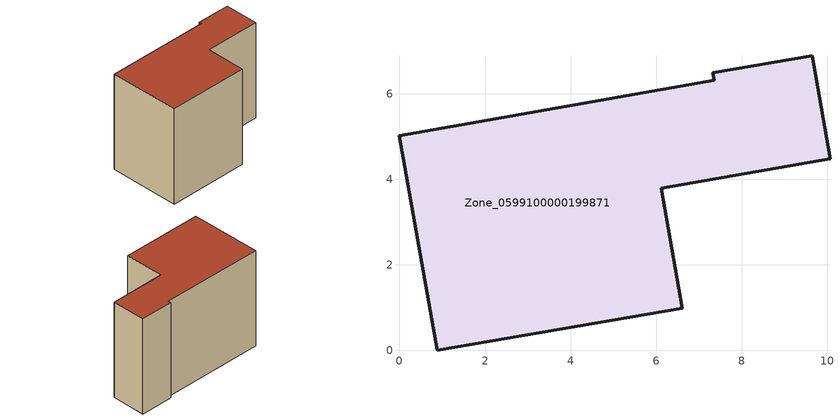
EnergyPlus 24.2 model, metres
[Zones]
Zone_0599100000199871
 floor ground (C_G): 0,5.02 7.36,6.31 7.33,6.49 9.65,6.89 10.07,4.48 6.13,3.79 6.61,0.99 0.88,0 z0
 wall outside (C_F): 0.88,0 6.61,0.99 6.13,3.79 10.07,4.48 9.65,6.89 7.33,6.49 7.36,6.31 0,5.02 0.88,0 z0:7.05
 roof outside (C_R): 7.36,6.31 0,5.02 0.88,0 6.61,0.99 6.13,3.79 10.07,4.48 9.65,6.89 7.33,6.49 z7.05
[BUILDING]
Pand.0599100000199871: North Axis=0; Terrain=City; Loads Convergence Tolerance Value=0.04; Temperature Convergence Tolerance Value=0.4; Solar Distribution=FullExterior; Maximum Number of Warmup Days=25; Minimum Number of Warmup Days=1
[Site:Location]
Rotterdam.The.Hague.AP_ZH_NLD Design_Conditions: Latitude=51.96; Longitude=4.45; Time Zone=1; Elevation=-4.5
[SITE:GROUNDTEMPERATURE:BUILDINGSURFACE]
18, 18, 18, 18, 18, 18, 18, 18, 18, 18, 18, 18
[MATERIAL] Thermal Absorptance=0.9; Solar Absorptance=0.7; Visible Absorptance=0.7
Name | Roughness | Thickness | Conductivity | Density | Specific Heat
G.TI.1946 | MediumSmooth | 0.15 | 1 | 540 | 1210
F.TI.1946 | Rough | 0.3 | 0.857143 | 1920 | 840
R.TI.1946 | MediumRough | 0.2 | 0.1 | 1500 | 1000
[CONSTRUCTION]
C_G: G.TI.1946
C_F: F.TI.1946
C_R: R.TI.1946
[ZONE]
Zone_0599100000199871: Type=1; Multiplier=1; Ceiling Height=Autocalculate; Volume=Autocalculate; Floor Area=autocalculate; Part of Total Floor Area=Yes
[ZONEINFILTRATION:DESIGNFLOWRATE]
Infil_Zone_0599100000199871: Zone or ZoneList or Space or SpaceList=Zone_0599100000199871; Schedule=AlwaysOn; Design Flow Rate Calculation Method=Flow/Area; Flow Rate per Floor Area=0.003; Constant Term Coefficient=1; Temperature Term Coefficient=0; Velocity Term Coefficient=0; Velocity Squared Term Coefficient=0
[HVACTEMPLATE:ZONE:IDEALLOADSAIRSYSTEM]
Zone_0599100000199871: Maximum Heating Supply Air Temperature=50; Minimum Cooling Supply Air Temperature=13; Maximum Heating Supply Air Humidity Ratio=0.0156; Minimum Cooling Supply Air Humidity Ratio=0.0077; Heating Limit=NoLimit; Cooling Limit=NoLimit; Dehumidification Control Type=ConstantSensibleHeatRatio; Cooling Sensible Heat Ratio=0.7; Dehumidification Setpoint=60; Humidification Control Type=None; Humidification Setpoint=30; Outdoor Air Method=None; Outdoor Air Flow Rate per Person=0.00944; Outdoor Air Flow Rate per Zone Floor Area=0; Outdoor Air Flow Rate per Zone=0; Demand Controlled Ventilation Type=None; Outdoor Air Economizer Type=NoEconomizer; Heat Recovery Type=None; Sensible Heat Recovery Effectiveness=0.7; Latent Heat Recovery Effectiveness=0.65
[ZONECONTROL:THERMOSTAT]
ThermostatControl_Zone_0599100000199871: Zone or ZoneList=Zone_0599100000199871; Control Type Schedule=DualSetpointControlType; Control 1=Thermostat_Zone_0599100000199871; Temperature Difference Between Cutout And Setpoint=0
[THERMOSTATSETPOINT:DUALSETPOINT]
Thermostat_Zone_0599100000199871: Heating Setpoint Temperature Schedule=HeatingSetpoint_Zone_0599100000199871; Cooling Setpoint Temperature Schedule=CoolingSetpoint_Zone_0599100000199871
[SCHEDULE:COMPACT]
HeatingSetpoint_Zone_0599100000199871: Through: 12/31, For: AllDays, Until: 24:00, 21
CoolingSetpoint_Zone_0599100000199871: Through: 12/31, For: AllDays, Until: 24:00, 24
DualSetpointControlType: Through: 12/31, For: AllDays, Until: 24:00, 4
AlwaysOn: Through: 12/31, For: AllDays, Until: 24:00, 1
